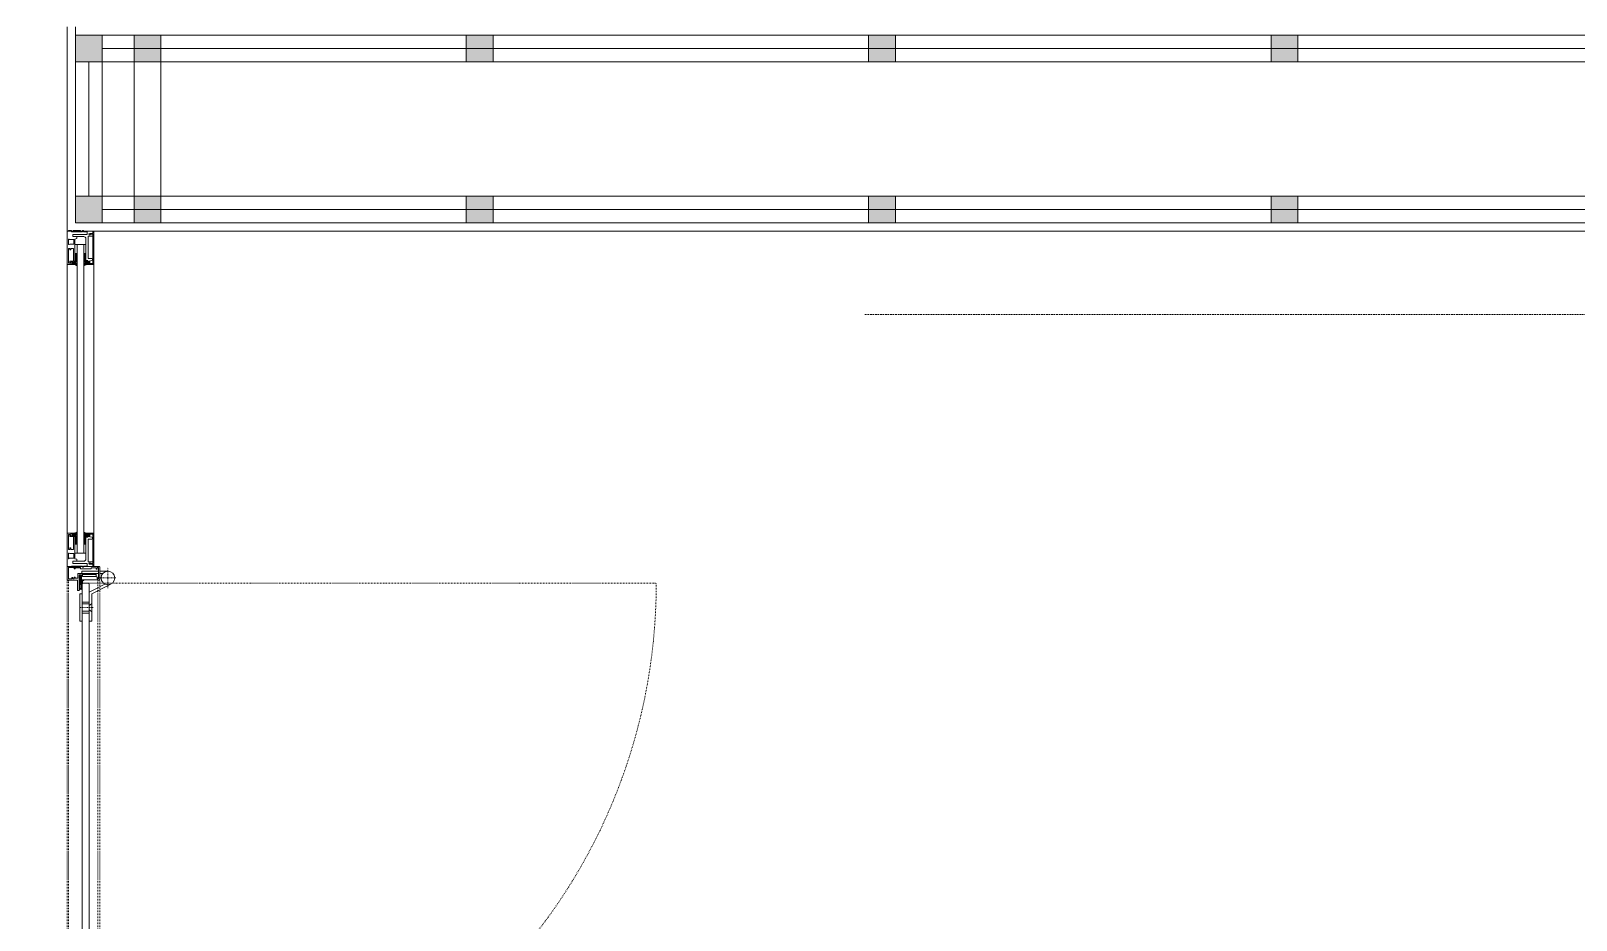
# Model space of a CAD drawing. Extents: x -2749 to 11890, y 0 to 8245.
# Drawn here: x 9329.7 to 9560, y 3257.1 to 3389.7 of the extents above; entities that cross this region are included whole.
import ezdxf

# ---------------------------------------------------------------- set-up
doc = ezdxf.new("R2010")
doc.units = 0
doc.header["$MEASUREMENT"] = 0
for name, pattern in [('DASHDOT', [1, 0.5, -0.25, 0, -0.25]), ('DOT2', [0.125, 0, -0.125]), ('HIDDEN', [0.375, 0.25, -0.125])]:
    doc.linetypes.add(name, pattern=pattern)
doc.layers.get('0').update_dxf_attribs({"color": 9, "lineweight": 9})
for name, color, linetype, lineweight in [('06C', 9, 'Continuous', 9), ('06D', 9, 'Continuous', 9), ('07K', 8, 'Continuous', 9), ('10', 9, 'Continuous', 9), ('11', 9, 'Continuous', 9), ('15', 9, 'Continuous', 9), ('20', 9, 'DOT2', 9), ('33', 9, 'BATTING', 9), ('T-DRENAJ', 251, 'HIDDEN', 9)]:
    doc.layers.add(name, color=color, linetype=linetype, lineweight=lineweight)
doc.linetypes.add('BATTING', pattern='A,0.0001,-0.1,[134,ltypeshp.shx,S=0.1,R=0,X=-0.1,Y=0],-0.2,[134,ltypeshp.shx,S=0.1,R=180,X=0.1,Y=0],-0.1', length=0.4001)
pattern_1 = [(225, (-4013.78252, -7920.21278), (-0.0883883476, 0.0883883476), []), (135, (-4013.78252, -7920.21278), (0.0883883476, 0.0883883476), [])]
pattern_2 = [(225, (-4013.78252, -7279.21108), (-0.0883883476, 0.0883883476), []), (135, (-4013.78252, -7279.21108), (0.0883883476, 0.0883883476), [])]

# ---------------------------------------------------------------- blocks, each defined once
blk = doc.blocks.new('g-kapı kolu-p')
for points in [[(11.85, 8.21), (-0.95, 8.21), (-0.95, 2.41), (0.95, 2.41), (0.95, 6.31), (11.85, 6.31), (11.85, 8.21)], [(11.85, -8.21), (-0.95, -8.21), (-0.95, -2.41), (0.95, -2.41), (0.95, -6.31), (11.85, -6.31), (11.85, -8.21)]]:
    blk.add_lwpolyline(points)
for points in [[(-2.65, 1.5), (2.65, 1.5), (2.65, 2.41), (-2.65, 2.41)], [(-5, 0.5), (5, 0.5), (5, 1.5), (-5, 1.5)], [(-5, -1.5), (5, -1.5), (5, -0.5), (-5, -0.5)], [(-2.65, -1.5), (2.65, -1.5), (2.65, -2.41), (-2.65, -2.41)]]:
    blk.add_lwpolyline(points, close=True)
blk = doc.blocks.new('k-cambölme-kapı-p')
at = {"layer": '10'}
h = blk.add_hatch(dxfattribs=at)
h.set_pattern_fill('NET', color=256, angle=135, style=0)
h.set_pattern_definition([(135, (3753.7029, 560.85184), (-0.0883883476, -0.0883883476), []), (225, (3753.7029, 560.85184), (0.0883883476, -0.0883883476), [])])
h.paths.add_polyline_path([(2.08, -0.06), (2.08, 0.02), (2.07, 0.04), (2.05, 0.07), (2.01, 0.09), (1.98, 0.1), (1.97, 0.1), (1.97, -0.29), (1.94, -0.29), (1.94, -0.43), (1.88, -0.49), (1.67, -0.49), (1.82, -0.29), (1.73, -0.29), (1.53, -0.5), (1.44, -0.5), (1.62, -0.32), (1.62, -0.29), (1.51, -0.29), (1.34, -0.42), (1.32, -0.44), (1.3, -0.48), (1.29, -0.51), (1.26, -0.57), (1.26, -0.31), (1.32, -0.29), (1.23, -0.29), (1.23, -0.53), (1.23, -0.59), (1.24, -0.62), (1.26, -0.64), (3.47, -0.64), (3.47, -0.58), (3.38, -0.35), (3.38, -0.3), (3.42, -0.25), (3.42, -0.2), (3.38, -0.16), (2.73, -0.16), (2.74, -0.2), (2.91, -0.2, -1), (2.91, -0.25)])
h.paths.add_polyline_path([(2.05, -0.18), (2.05, -0.21), (2.08, -0.23), (2.11, -0.24), (2.15, -0.25), (2.95, -0.27), (2.92, -0.29), (2.55, -0.29), (2.54, -0.31), (2.52, -0.33), (2.5, -0.34), (2.48, -0.34), (2.46, -0.34), (2.44, -0.32), (2.42, -0.3), (2.08, -0.3), (1.99, -0.11), (1.99, -0.07), (2.05, -0.07)], flags=16)
h.paths.add_polyline_path([(2.41, -0.34), (2.51, -0.5), (2.08, -0.5), (2.08, -0.34)], flags=16)
h.paths.add_polyline_path([(2.55, -0.33), (2.89, -0.33), (2.94, -0.33), (3.28, -0.34, 0.166992), (3.34, -0.55), (2.72, -0.55), (2.55, -0.36)], flags=16)
h.paths.add_polyline_path([(3.02, -0.22), (3.02, -0.2), (3.33, -0.2, 0.10606), (3.29, -0.33), (3.01, -0.27)], flags=16)
h = blk.add_hatch(dxfattribs=at)
h.set_pattern_fill('NET', color=256, angle=135, style=0)
h.set_pattern_definition([(45, (474.94443, 2280.71206), (0.0883883476, -0.0883883476), []), (315, (474.94443, 2280.71206), (-0.0883883476, -0.0883883476), [])])
h.paths.add_polyline_path([(87.27, -0.16), (87.26, -0.2), (87.09, -0.2, 1), (87.09, -0.25), (87.92, -0.25), (87.92, -0.01), (87.93, 0.03), (87.96, 0.05), (88, 0.07), (88.03, 0.07), (88.03, -0.29), (88.06, -0.29), (88.06, -0.43), (88.12, -0.49), (88.33, -0.49), (88.18, -0.29), (88.27, -0.29), (88.47, -0.5), (88.56, -0.5), (88.38, -0.32), (88.38, -0.29), (88.49, -0.29), (88.66, -0.42), (88.68, -0.44), (88.7, -0.48), (88.71, -0.51), (88.74, -0.57), (88.74, -0.31), (88.68, -0.29), (88.77, -0.29), (88.77, -0.53), (88.77, -0.59), (88.76, -0.62), (88.74, -0.64), (86.53, -0.64), (86.53, -0.58), (86.62, -0.35), (86.62, -0.3), (86.58, -0.25), (86.58, -0.2), (86.62, -0.16)])
h.paths.add_polyline_path([(87.28, -0.55), (87.45, -0.36), (87.45, -0.33), (87.11, -0.33), (87.06, -0.33), (87.03, -0.31), (86.99, -0.27), (86.98, -0.22), (86.98, -0.2), (86.67, -0.2, -0.292264), (86.66, -0.55)], flags=16)
h.paths.add_polyline_path([(87.48, -0.51), (87.59, -0.51), (87.53, -0.43)], flags=16)
h.paths.add_polyline_path([(87.56, -0.4), (87.69, -0.5), (87.92, -0.5), (87.92, -0.34), (87.59, -0.34)], flags=16)
h.paths.add_polyline_path([(87.62, -0.53), (87.71, -0.62), (87.71, -0.53)], flags=16)
at = {"layer": '10', "linetype": 'DASHDOT', "ltscale": 0.05}
for points in [[(1.71, 2.14), (1.71, 4.9)], [(3.22, 3.63), (0.2, 3.63)], [(6.13, 1.44), (6.13, -0.55)]]:
    blk.add_lwpolyline(points, dxfattribs=at)
at = {"layer": '10'}
for points in [[(1.97, -0.29), (1.97, 2.13), (2.05, 2.13), (2.05, 2.28, 0.414214), (1.89, 2.44), (0.08, 2.44, 0.414214), (0, 2.36), (0, -2.36, 0.414214), (0.08, -2.44), (2.05, -2.44), (2.05, -2.25), (2.05, -2.23), (2.05, -2.23), (2.05, -2.23), (2.05, -2.23), (2.05, -2.23), (2.05, -0.89)], [(88.03, -0.29), (88.03, 2.13), (87.95, 2.13), (87.95, 2.28, -0.414214), (88.11, 2.44), (89.92, 2.44, -0.414214), (90, 2.36), (90, -2.36, -0.414214), (89.92, -2.44), (87.95, -2.44), (87.95, -2.25), (87.95, -2.23), (87.95, -2.23), (87.95, -2.23), (87.95, -2.23), (87.95, -2.23), (87.95, -0.89)], [(1.51, -0.29), (1.34, -0.42), (1.32, -0.44), (1.3, -0.48), (1.29, -0.51), (1.26, -0.57), (1.26, -0.31), (1.32, -0.29), (1.23, -0.29), (1.23, -0.53), (1.23, -0.59), (1.24, -0.62), (1.26, -0.64), (3.47, -0.64), (3.47, -0.58), (3.38, -0.35), (3.38, -0.3), (3.42, -0.25), (3.42, -0.2), (3.38, -0.16), (2.73, -0.16), (2.74, -0.2), (2.91, -0.2, -1), (2.91, -0.25, -1)], [(88.49, -0.29), (88.66, -0.42), (88.68, -0.44), (88.7, -0.48), (88.71, -0.51), (88.74, -0.57), (88.74, -0.31), (88.68, -0.29), (88.77, -0.29), (88.77, -0.53), (88.77, -0.59), (88.76, -0.62), (88.74, -0.64), (86.53, -0.64), (86.53, -0.58), (86.62, -0.35), (86.62, -0.3), (86.58, -0.25), (86.58, -0.2), (86.62, -0.16), (87.27, -0.16), (87.26, -0.2), (87.09, -0.2, 1), (87.09, -0.25, 1)], [(86.66, -0.55), (87.28, -0.55), (87.45, -0.36), (87.45, -0.33), (87.11, -0.33), (87.06, -0.33), (87.03, -0.31), (86.99, -0.27), (86.98, -0.22), (86.98, -0.2), (86.67, -0.2, 1)]]:
    blk.add_lwpolyline(points, format="xyb", dxfattribs=at)
for points in [[(0.69, 3.63), (0.69, 2.44)], [(1.06, 2.44), (1.06, 2.86)], [(3.84, 0.88), (2.63, 3.22)], [(4.07, 1.27), (2.67, 3.99)], [(1.82, 2.27), (0.16, 2.27), (0.16, 2.03), (0.38, 2.03), (0.38, 1.92), (0.22, 1.92), (0.22, 1.16), (0.35, 1.16), (0.35, -0.41), (0.22, -0.41), (0.22, -1.23), (0.36, -1.23), (0.36, -1.38), (0.16, -1.38), (0.16, -2.24), (1.82, -2.24), (1.82, -1.72), (1.62, -1.72), (1.62, -1.58), (1.82, -1.58), (1.82, -1.37), (1.61, -1.37), (1.61, -1.24), (1.74, -1.24), (1.74, -0.85), (1.06, -0.85), (1.06, -0.13), (1.5, -0.13), (1.5, 1.92), (1.57, 2.03), (1.82, 2.03), (1.82, 2.27)], [(0.69, 2.27), (0.69, -0.24), (1.06, -0.24)], [(1.06, -0.13), (1.06, 2.27)], [(1.5, 1.92), (1.06, 1.92)], [(1.17, 1.92), (1.17, -0.13)], [(2.91, -0.25), (2.08, -0.06), (2.08, 0.02), (2.07, 0.04), (2.05, 0.07), (2.01, 0.09), (1.98, 0.1), (1.97, 0.1)], [(8.14, 0.88), (8.14, 1.27), (4.07, 1.27)], [(5.3, 0.88), (5.3, -0.16)], [(5.5, 1.27), (5.77, 0.97), (5.77, 0.88)], [(5.59, 0.88), (5.59, -0.16)], [(6.76, 1.27), (6.49, 0.97), (6.49, 0.88)], [(6.67, 0.88), (6.67, -0.16)], [(6.96, 0.88), (6.96, -0.16)], [(87.09, -0.25), (87.92, -0.25), (87.92, -0.01), (87.93, 0.03), (87.96, 0.05), (88, 0.07), (88.03, 0.07)], [(88.18, 2.27), (89.84, 2.27), (89.84, 2.03), (89.62, 2.03), (89.62, 1.92), (89.78, 1.92), (89.78, 1.16), (89.65, 1.16), (89.65, -0.41), (89.78, -0.41), (89.78, -1.23), (89.64, -1.23), (89.64, -1.38), (89.84, -1.38), (89.84, -2.24), (88.18, -2.24), (88.18, -1.72), (88.38, -1.72), (88.38, -1.58), (88.18, -1.58), (88.18, -1.37), (88.39, -1.37), (88.39, -1.24), (88.26, -1.24), (88.26, -0.85), (88.94, -0.85), (88.94, -0.13), (88.5, -0.13), (88.5, 1.92), (88.43, 2.03), (88.18, 2.03), (88.18, 2.27)], [(2.05, -0.89), (3.59, -0.89), (3.59, -0.64), (1.23, -0.64), (1.23, -0.29), (1.97, -0.29)], [(1.62, -0.29), (1.62, -0.32), (1.44, -0.5), (1.53, -0.5), (1.73, -0.29)], [(1.82, -0.29), (1.67, -0.49), (1.88, -0.49), (1.94, -0.43), (1.94, -0.29)], [(3.34, -0.55), (2.72, -0.55), (2.55, -0.36), (2.55, -0.33), (2.89, -0.33), (2.94, -0.33)], [(3.28, -0.34), (3.28, -0.34), (2.94, -0.33)], [(3.01, -0.27), (3.02, -0.22), (3.02, -0.2), (3.33, -0.2)], [(3.01, -0.27), (3.29, -0.33), (3.29, -0.33)], [(4.06, -0.16), (4.06, -0.55), (8.14, -0.55)], [(8.14, -0.55), (8.14, -0.16)], [(87.95, -0.89), (86.41, -0.89), (86.41, -0.64), (88.77, -0.64), (88.77, -0.29), (88.03, -0.29)], [(87.59, -0.51), (87.53, -0.43), (87.48, -0.51), (87.59, -0.51)], [(88.18, -0.29), (88.33, -0.49), (88.12, -0.49), (88.06, -0.43), (88.06, -0.29)], [(88.38, -0.29), (88.38, -0.32), (88.56, -0.5), (88.47, -0.5), (88.27, -0.29)]]:
    blk.add_lwpolyline(points, dxfattribs=at)
for points in [[(1.99, -0.07), (2.05, -0.07), (2.05, -0.18), (2.05, -0.21), (2.08, -0.23), (2.11, -0.24), (2.15, -0.25), (2.95, -0.27), (2.92, -0.29), (2.55, -0.29), (2.54, -0.31), (2.52, -0.33), (2.5, -0.34), (2.48, -0.34), (2.46, -0.34), (2.44, -0.32), (2.42, -0.3), (2.08, -0.3), (1.99, -0.11)], [(2.08, -0.5), (2.08, -0.34), (2.41, -0.34), (2.51, -0.5), (2.51, -0.5)], [(87.92, -0.5), (87.92, -0.34), (87.59, -0.34), (87.56, -0.4), (87.69, -0.5)], [(87.62, -0.53), (87.71, -0.53), (87.71, -0.62)]]:
    blk.add_lwpolyline(points, close=True, dxfattribs=at)
blk.add_circle((1.71, 3.65), 1.02, dxfattribs=at)
for centre, start, end in [((3.6, -0.37), 176.143, 214.0649), ((3.6, -0.37), 148.8979, 173.1144), ((86.4, -0.37), 325.9351, 31.1021)]:
    blk.add_arc(centre, 0.322, start, end, dxfattribs=at)
at = {"layer": '15', "linetype": 'DOT2'}
blk.add_lwpolyline([(2.48, 0.36), (2.48, 85.36)], dxfattribs=at)
at = {"layer": '15'}
blk.add_lwpolyline([(2.58, 0.88), (87.42, 0.88), (87.52, 0.78), (87.52, -0.05), (87.42, -0.16), (2.58, -0.16), (2.58, -0.16), (2.48, -0.05), (2.48, 0.78), (2.58, 0.88)], dxfattribs=at)
at = {"layer": '15', "linetype": 'DOT2'}
blk.add_arc((2.48, 0.36), 85.04, 0, 90, dxfattribs=at)
at = {"layer": '20'}
for p, q in [((87.95, 2.43), (2.05, 2.43)), ((87.95, 2.13), (2.05, 2.13)), ((87.95, -2.23), (2.05, -2.23)), ((87.95, -2.44), (2.05, -2.44))]:
    blk.add_line(p, q, dxfattribs=at)
at = {"layer": '06C', "xscale": -1}
blk.add_blockref('g-kapı kolu-p', (79.64, 0.38), dxfattribs=at)
blk = doc.blocks.new('prf-10x10')
h = blk.add_hatch(color=255)
h.dxf.hatch_style = 1
h.paths.add_polyline_path([(-5, -5), (5, -5), (5, 5), (-5, 5)])
at = {"layer": '10'}
blk.add_lwpolyline([(-5, -5), (5, -5), (5, 5), (-5, 5)], close=True, dxfattribs=at)
blk = doc.blocks.new('*U685')
at = {"layer": '06D'}
for points in [[(0, 4), (28, 4)], [(0, 0), (28, 0)]]:
    blk.add_lwpolyline(points, dxfattribs=at)
at = {"layer": '11'}
blk.add_lwpolyline([(0, 5.25), (28, 5.25)], dxfattribs=at)
at = {"layer": '10', "xscale": 0.4, "yscale": 0.4, "rotation": 270}
for p in [(2, 2), (26, 2)]:
    blk.add_blockref('prf-10x10', p, dxfattribs=at)
blk = doc.blocks.new('*U682')
at = {"layer": '10'}
h = blk.add_hatch(dxfattribs=at)
h.set_pattern_fill('NET', color=256, angle=315, style=0)
h.set_pattern_definition([(225, (-4038.56212, -7925.97586), (-0.0883883476, 0.0883883476), []), (135, (-4038.56212, -7925.97586), (0.0883883476, 0.0883883476), [])])
h.paths.add_polyline_path([(-3.08, 50.11), (-2.01, 50.11), (-2.01, 49.93), (-3.08, 49.93)])
h = blk.add_hatch(dxfattribs=at)
h.set_pattern_fill('NET', color=256, angle=315, style=0)
h.set_pattern_definition([(225, (-4017.50971, -7928.4319), (-0.0883883476, 0.0883883476), []), (135, (-4017.50971, -7928.4319), (0.0883883476, 0.0883883476), [])])
h.paths.add_polyline_path([(-2.83, 46.66), (-2.52, 46.66), (-2.52, 45.62), (-2.83, 45.62)])
h = blk.add_hatch(dxfattribs=at)
h.set_pattern_fill('NET', color=256, angle=315, style=0)
h.set_pattern_definition([(225, (-4017.50971, -7921.92276), (-0.0883883476, 0.0883883476), []), (135, (-4017.50971, -7921.92276), (0.0883883476, 0.0883883476), [])])
h.paths.add_polyline_path([(-1.48, 46.66), (-1.18, 46.66), (-1.18, 45.62), (-1.48, 45.62)])
h = blk.add_hatch(dxfattribs=at)
h.set_pattern_fill('NET', color=256, angle=315, style=0)
h.set_pattern_definition(pattern_1)
h.paths.add_polyline_path([(-2.88, 45.49), (-2.88, 45.43), (-2.99, 45.39), (-3.03, 45.39), (-3.03, 45.42), (-3.16, 45.42), (-3.16, 45.13), (-3.03, 45.13), (-3.03, 45.16), (-2.88, 45.12), (-2.89, 45.03), (-2.52, 44.86), (-2.52, 44.97), (-2.56, 44.97), (-2.75, 45.13, 0.2599), (-2.52, 45.21), (-2.52, 45.45, 0.382682)])
h.paths.add_polyline_path([(-2.76, 45.25), (-2.76, 45.44, -2.16717)], flags=16)
h = blk.add_hatch(dxfattribs=at)
h.set_pattern_fill('NET', color=256, angle=315, style=0)
h.set_pattern_definition(pattern_1)
h.paths.add_polyline_path([(-1.11, 45.49), (-1.11, 45.43), (-1.01, 45.39), (-0.96, 45.39), (-0.96, 45.42), (-0.84, 45.42), (-0.83, 45.13), (-0.96, 45.13), (-0.96, 45.16), (-1.11, 45.12), (-1.1, 45.03), (-1.48, 44.86), (-1.48, 44.97), (-1.43, 44.97), (-1.24, 45.13, -0.2599), (-1.48, 45.21), (-1.48, 45.45, -0.382682)])
h.paths.add_polyline_path([(-1.24, 45.25), (-1.24, 45.44, 2.16717)], flags=16)
h = blk.add_hatch(dxfattribs=at)
h.set_pattern_fill('NET', color=256, angle=315, style=0)
h.set_pattern_definition(pattern_2)
h.paths.add_polyline_path([(-2.88, 4.51), (-2.88, 4.57), (-2.99, 4.61), (-3.03, 4.61), (-3.03, 4.58), (-3.16, 4.58), (-3.16, 4.87), (-3.03, 4.87), (-3.03, 4.84), (-2.88, 4.88), (-2.89, 4.97), (-2.52, 5.14), (-2.52, 5.03), (-2.56, 5.03), (-2.75, 4.87, -0.2599), (-2.52, 4.79), (-2.52, 4.55, -0.382682)])
h.paths.add_polyline_path([(-2.76, 4.75), (-2.76, 4.56, 2.16717)], flags=16)
h = blk.add_hatch(dxfattribs=at)
h.set_pattern_fill('NET', color=256, angle=315, style=0)
h.set_pattern_definition(pattern_2)
h.paths.add_polyline_path([(-1.11, 4.51), (-1.11, 4.57), (-1.01, 4.61), (-0.96, 4.61), (-0.96, 4.58), (-0.84, 4.58), (-0.83, 4.87), (-0.96, 4.87), (-0.96, 4.84), (-1.11, 4.88), (-1.1, 4.97), (-1.48, 5.14), (-1.48, 5.03), (-1.43, 5.03), (-1.24, 4.87, 0.2599), (-1.48, 4.79), (-1.48, 4.55, 0.382682)])
h.paths.add_polyline_path([(-1.24, 4.75), (-1.24, 4.56, -2.16717)], flags=16)
h = blk.add_hatch(dxfattribs=at)
h.set_pattern_fill('NET', color=256, angle=315, style=0)
h.set_pattern_definition([(225, (-4017.50971, -7287.43021), (-0.0883883476, 0.0883883476), []), (135, (-4017.50971, -7287.43021), (0.0883883476, 0.0883883476), [])])
h.paths.add_polyline_path([(-2.83, 3.34), (-2.52, 3.34), (-2.52, 4.38), (-2.83, 4.38)])
h = blk.add_hatch(dxfattribs=at)
h.set_pattern_fill('NET', color=256, angle=315, style=0)
h.set_pattern_definition([(225, (-4017.50971, -7280.92107), (-0.0883883476, 0.0883883476), []), (135, (-4017.50971, -7280.92107), (0.0883883476, 0.0883883476), [])])
h.paths.add_polyline_path([(-1.48, 3.34), (-1.18, 3.34), (-1.18, 4.38), (-1.48, 4.38)])
h = blk.add_hatch(dxfattribs=at)
h.set_pattern_fill('NET', color=256, angle=315, style=0)
h.set_pattern_definition([(225, (-4038.56212, -7284.97416), (-0.0883883476, 0.0883883476), []), (135, (-4038.56212, -7284.97416), (0.0883883476, 0.0883883476), [])])
h.paths.add_polyline_path([(-3.08, -0.11), (-2.01, -0.11), (-2.01, 0.07), (-3.08, 0.07)])
at = {"layer": '06D'}
for points in [[(-3.99, 45.04), (-3.99, 4.95)], [(0.01, 45.04), (0.01, 4.96)]]:
    blk.add_lwpolyline(points, dxfattribs=at)
at = {"layer": '10'}
for points in [[(-1.02, 49.93), (-1.55, 49.93), (-1.55, 50.11), (-1.68, 50.11), (-1.68, 49.93), (-3.33, 49.93), (-3.33, 50.11), (-3.76, 50.11), (-3.76, 49.99), (-4, 49.99), (-4, 45.02), (-2.88, 45.02), (-2.88, 45.13), (-3.06, 45.17), (-3.06, 45.12), (-3.43, 45.12), (-3.43, 45.4), (-2.88, 45.4), (-2.88, 45.55), (-2.83, 45.59), (-2.83, 48.84), (-2.54, 48.91), (-2.54, 49.21), (-3.14, 49.21), (-3.14, 49.53), (-1.02, 49.53)], [(-2.98, 48.08), (-2.98, 48.76), (-3.68, 48.76), (-3.72, 48.83), (-3.8, 48.83), (-3.8, 48.02), (-3.66, 48.02), (-3.6, 48.08)], [(-1.02, 0.07), (-1.55, 0.07), (-1.55, -0.11), (-1.68, -0.11), (-1.68, 0.07), (-3.33, 0.07), (-3.33, -0.11), (-3.76, -0.11), (-3.76, 0.01), (-4, 0.01), (-4, 4.98), (-2.88, 4.98), (-2.88, 4.87), (-3.06, 4.83), (-3.06, 4.88), (-3.43, 4.88), (-3.43, 4.6), (-2.88, 4.6), (-2.88, 4.45), (-2.83, 4.41), (-2.83, 1.16), (-2.54, 1.09), (-2.54, 0.79), (-3.14, 0.79), (-3.14, 0.47), (-1.02, 0.47)], [(-2.98, 1.92), (-2.98, 1.24), (-3.68, 1.24), (-3.72, 1.17), (-3.8, 1.17), (-3.8, 1.98), (-3.66, 1.98), (-3.6, 1.92)]]:
    blk.add_lwpolyline(points, close=True, dxfattribs=at)
for points in [[(-3.08, 49.93), (-3.08, 50.11), (-2.01, 50.11)], [(-2.01, 49.93), (-2.01, 50.11)], [(-0.15, 45.19), (-0.6, 45.19), (-0.6, 45.5), (-0.89, 45.5), (-0.89, 45.59), (-1.11, 45.49), (-1.11, 45.43), (-1.01, 45.39), (-0.96, 45.39), (-0.96, 45.42), (-0.71, 45.42), (-0.71, 45.13), (-0.96, 45.13), (-0.96, 45.16), (-1.11, 45.12), (-1.1, 45.03), (0, 45.04), (0, 50)], [(-3.56, 47.28), (-3.56, 47.44), (-3.8, 47.44), (-3.8, 45.24), (-3.57, 45.24), (-3.57, 45.54), (-3.03, 45.54), (-3.03, 47.44)], [(-2.83, 48.03), (-1.18, 48.03)], [(-2.5, 46.66), (-2.83, 46.66)], [(-1.5, 46.66), (-1.18, 46.66)], [(-3.16, 45.4), (-3.16, 45.13)], [(-2.88, 45.02), (-2.52, 44.86)], [(-2.83, 45.62), (-2.83, 45.62), (-2.5, 45.62)], [(-2.75, 45.13), (-2.56, 44.97), (-2.52, 44.97)], [(-0.89, 45.59), (-0.89, 45.62), (-1.5, 45.62)], [(-1.24, 45.13), (-1.43, 44.97), (-1.48, 44.97)], [(-1.1, 45.03), (-1.48, 44.86)], [(-0.84, 45.42), (-0.83, 45.13)], [(-3.56, 2.72), (-3.56, 2.56), (-3.8, 2.56), (-3.8, 4.76), (-3.57, 4.76), (-3.57, 4.46), (-3.03, 4.46), (-3.03, 2.56)], [(-3.16, 4.6), (-3.16, 4.87)], [(-2.88, 4.98), (-2.52, 5.14)], [(-2.75, 4.87), (-2.56, 5.03), (-2.52, 5.03)], [(-1.1, 4.97), (-1.48, 5.14)], [(-1.24, 4.87), (-1.43, 5.03), (-1.48, 5.03)], [(-0.15, 4.81), (-0.6, 4.81), (-0.6, 4.5), (-0.89, 4.5), (-0.89, 4.41), (-1.11, 4.51), (-1.11, 4.57), (-1.01, 4.61), (-0.96, 4.61), (-0.96, 4.58), (-0.71, 4.58), (-0.71, 4.87), (-0.96, 4.87), (-0.96, 4.84), (-1.11, 4.88), (-1.1, 4.97), (0, 4.96), (0, 0)], [(-0.84, 4.58), (-0.83, 4.87)], [(-2.83, 4.38), (-2.83, 4.38), (-2.5, 4.38)], [(-2.5, 3.34), (-2.83, 3.34)], [(-0.89, 4.41), (-0.89, 4.38), (-1.5, 4.38)], [(-1.5, 3.34), (-1.18, 3.34)], [(-3.08, 0.07), (-3.08, -0.11), (-2.01, -0.11)], [(-2.83, 1.97), (-1.18, 1.97)], [(-2.01, 0.07), (-2.01, -0.11)]]:
    blk.add_lwpolyline(points, dxfattribs=at)
for points in [[(-1.18, 45.62), (-1.18, 48.88, 0.414214), (-1.51, 49.21), (-2.54, 49.21)], [(-0.32, 45.93), (-0.77, 45.93, -0.414214), (-0.87, 46.04), (-0.87, 49.29), (-0.14, 49.29)], [(0, 50), (-0.14, 50), (-0.14, 49.66), (-0.62, 49.66, 1), (-0.62, 49.45)], [(-0.62, 49.45, 0.305404), (-0.5, 49.54, 5.773092)], [(-0.5, 49.54), (-0.14, 49.54), (-0.14, 45.22), (-0.11, 45.22, -0.561743), (-0.1, 45.14, -0.595966), (-0.15, 45.19, 2.204878)], [(-3.03, 47.44), (-3.44, 47.44), (-3.44, 47.28, -1), (-3.56, 47.28, 1)], [(-2.76, 45.44), (-2.76, 45.25, 1)], [(-1.24, 45.44), (-1.24, 45.25, -1)], [(-0.89, 45.5), (-0.31, 45.62, 0.833203), (-0.32, 45.93, 0.447088)], [(-2.76, 4.56), (-2.76, 4.75, -1)], [(-1.24, 4.56), (-1.24, 4.75, 1)], [(-0.5, 0.46), (-0.14, 0.46), (-0.14, 4.78), (-0.11, 4.78, 0.561743), (-0.1, 4.86, 0.595966), (-0.15, 4.81, -2.204878)], [(-3.03, 2.56), (-3.44, 2.56), (-3.44, 2.72, 1), (-3.56, 2.72, -1)], [(-1.18, 4.38), (-1.18, 1.12, -0.414214), (-1.51, 0.79), (-2.54, 0.79)], [(-0.89, 4.5), (-0.31, 4.38, -0.833203), (-0.32, 4.07, -0.447088)], [(-0.32, 4.07), (-0.77, 4.07, 0.414214), (-0.87, 3.96), (-0.87, 0.71), (-0.14, 0.71)], [(0, 0), (-0.14, 0), (-0.14, 0.34), (-0.62, 0.34, -1), (-0.62, 0.55)], [(-0.62, 0.55, -0.305404), (-0.5, 0.46, -5.773092)]]:
    blk.add_lwpolyline(points, format="xyb", dxfattribs=at)
for centre, radius, start, end in [((-2.72, 45.27), 0.273, 35.9738, 126.4289), ((-2.68, 45.34), 0.125, 229.5402, 130.4598), ((-2.7, 45.38), 0.253, 258.6676, 324.1258), ((-1.28, 45.27), 0.273, 53.5711, 144.0262), ((-1.29, 45.38), 0.253, 215.8742, 281.3324), ((-1.32, 45.34), 0.125, 49.5402, 310.4598), ((-2.68, 4.66), 0.125, 229.5402, 130.4598), ((-2.7, 4.62), 0.253, 35.8742, 101.3324), ((-1.29, 4.62), 0.253, 78.6676, 144.1258), ((-1.32, 4.66), 0.125, 49.5402, 310.4598), ((-2.72, 4.73), 0.273, 233.5711, 324.0262), ((-1.28, 4.73), 0.273, 215.9738, 306.4289)]:
    blk.add_arc(centre, radius, start, end, dxfattribs=at)
at = {"layer": '15'}
for points in [[(-2.5, 48.03), (-2.5, 1.96)], [(-1.5, 1.96), (-1.5, 48.03)]]:
    blk.add_lwpolyline(points, dxfattribs=at)

msp = doc.modelspace()

# ---------------------------------------------------------------- hatches: boundary and pattern name
h = msp.add_hatch(color=255)
h.dxf.hatch_style = 1
h.paths.add_polyline_path([(9394.56, 3385.12), (9398.56, 3385.12), (9398.56, 3389.12), (9394.56, 3389.12)])
h = msp.add_hatch(color=255)
h.dxf.hatch_style = 1
h.paths.add_polyline_path([(9454.56, 3385.12), (9458.56, 3385.12), (9458.56, 3389.12), (9454.56, 3389.12)])
h = msp.add_hatch(color=255)
h.dxf.hatch_style = 1
h.paths.add_polyline_path([(9514.56, 3385.12), (9518.56, 3385.12), (9518.56, 3389.12), (9514.56, 3389.12)])
h = msp.add_hatch(color=255)
h.dxf.hatch_style = 1
h.paths.add_polyline_path([(9394.56, 3361.12), (9398.56, 3361.12), (9398.56, 3365.12), (9394.56, 3365.12)])
h = msp.add_hatch(color=255)
h.dxf.hatch_style = 1
h.paths.add_polyline_path([(9454.56, 3361.12), (9458.56, 3361.12), (9458.56, 3365.12), (9454.56, 3365.12)])
h = msp.add_hatch(color=255)
h.dxf.hatch_style = 1
h.paths.add_polyline_path([(9514.56, 3361.12), (9518.56, 3361.12), (9518.56, 3365.12), (9514.56, 3365.12)])

# ---------------------------------------------------------------- linework, layer by layer
at = {"layer": '06D'}
for points in [[(9340.31, 3389.12), (9345.31, 3389.12)], [(9340.31, 3385.12), (9345.31, 3385.12)], [(9638.56, 3385.12), (9345.06, 3385.12)], [(9345.06, 3365.12), (9345.06, 3385.12)], [(9349.06, 3365.12), (9349.06, 3385.12)], [(9345.31, 3365.12), (9340.31, 3365.12)], [(9638.56, 3365.12), (9345.06, 3365.12)]]:
    msp.add_lwpolyline(points, dxfattribs=at)
at = {"layer": '10'}
for points in [[(9394.56, 3385.12), (9398.56, 3385.12), (9398.56, 3389.12), (9394.56, 3389.12), (9394.56, 3385.12)], [(9454.56, 3385.12), (9458.56, 3385.12), (9458.56, 3389.12), (9454.56, 3389.12), (9454.56, 3385.12)], [(9514.56, 3385.12), (9518.56, 3385.12), (9518.56, 3389.12), (9514.56, 3389.12), (9514.56, 3385.12)], [(9398.56, 3361.12), (9394.56, 3361.12), (9394.56, 3365.12), (9398.56, 3365.12), (9398.56, 3361.12)], [(9458.56, 3361.12), (9454.56, 3361.12), (9454.56, 3365.12), (9458.56, 3365.12), (9458.56, 3361.12)], [(9518.56, 3361.12), (9514.56, 3361.12), (9514.56, 3365.12), (9518.56, 3365.12), (9518.56, 3361.12)]]:
    msp.add_lwpolyline(points, dxfattribs=at)
at = {"layer": '11'}
for points in [[(9335.06, 3389.12), (9335.06, 3390.37)], [(9336.31, 3390.37), (9336.31, 3361.12), (9349.31, 3361.12)], [(9638.56, 3389.12), (9345.06, 3389.12)], [(9345.31, 3359.87), (9335.06, 3359.87), (9335.06, 3361.12)], [(9345.31, 3359.87), (9335.06, 3359.87), (9335.06, 3361.12)], [(9638.56, 3361.12), (9345.06, 3361.12)], [(9638.56, 3359.87), (9345.06, 3359.87)]]:
    msp.add_lwpolyline(points, dxfattribs=at)
at = {"layer": '33', "ltscale": 0.08}
for points in [[(9345.31, 3387.12), (9340.31, 3387.12)], [(9634.56, 3387.12), (9345.06, 3387.12)], [(9338.31, 3365.12), (9338.31, 3385.12)], [(9345.31, 3363.12), (9340.31, 3363.12)], [(9345.06, 3363.12), (9634.56, 3363.12)]]:
    msp.add_lwpolyline(points, dxfattribs=at)
at = {"layer": '33', "ltscale": 8}
msp.add_lwpolyline([(9345.31, 3363.12), (9340.31, 3363.12)], dxfattribs=at)
at = {"layer": 'T-DRENAJ'}
msp.add_line((9454.01, 3347.43), (9845.55, 3347.43), dxfattribs=at)

# ---------------------------------------------------------------- block references
at = {"xscale": -1, "rotation": 90}
msp.add_blockref('*U685', (9340.31, 3389.12), dxfattribs=at)
at = {"layer": '07K', "rotation": 270}
msp.add_blockref('k-cambölme-kapı-p', (9337.5, 3309.87), dxfattribs=at)
at = {"layer": '10', "extrusion": (0, 0, -1), "xscale": 0.4, "yscale": 0.4, "zscale": -1, "rotation": 270}
for p in [(-9347.06, 3387.12), (-9347.06, 3363.12)]:
    msp.add_blockref('prf-10x10', p, dxfattribs=at)
at = {"layer": '10'}
msp.add_blockref('*U682', (9339.06, 3309.87), dxfattribs=at)

doc.saveas('drawing.dxf')
